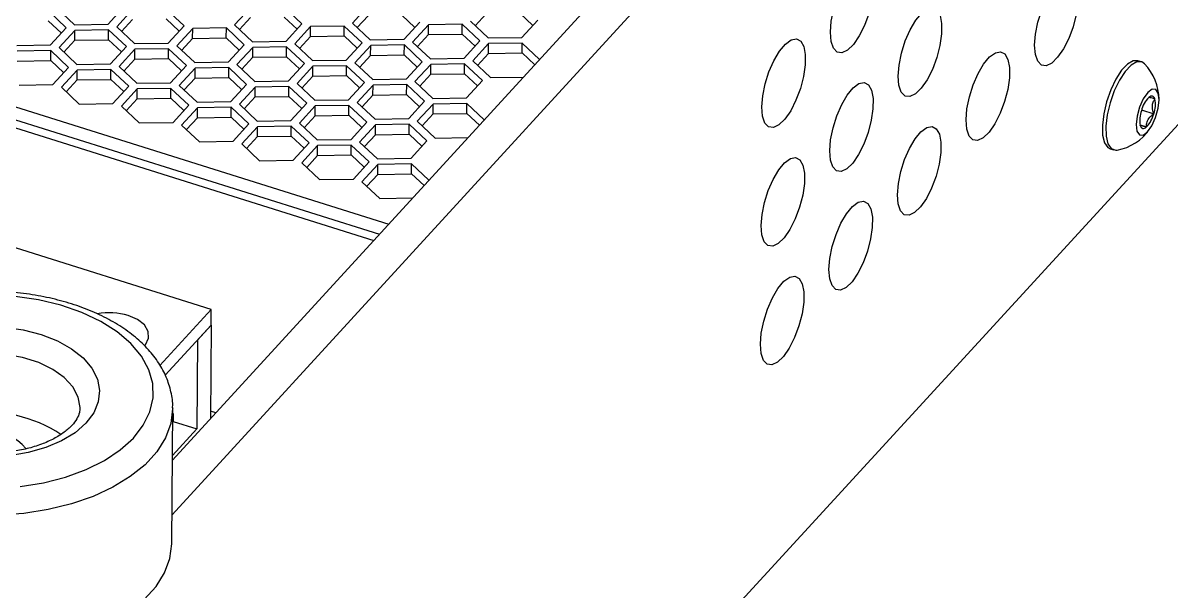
# Model space of a CAD drawing. Header units: millimetres. Extents: x -11 to 295, y 0 to 216.
# Drawn here: x 169.97 to 209.31, y 75.38 to 94.84 of the extents above; entities that cross this region are included whole.
import ezdxf

# ---------------------------------------------------------------- set-up
doc = ezdxf.new("R2010")
doc.units = ezdxf.units.MM

msp = doc.modelspace()

# ---------------------------------------------------------------- linework, layer by layer
at = {"color": 7, "linetype": 'Continuous', "lineweight": 25}
for p, q in [((175.079, 77.995), (240.735, 149.6)), ((175.091, 79.865), (238.808, 149.357)), ((244.087, 129.034), (171.274, 49.623)), ((151.593, 97.214), (182.188, 87.606)), ((151.397, 97.001), (181.993, 87.393)), ((171.455, 94.679), (170.843, 95.252)), ((171.125, 95.353), (171.737, 94.78)), ((172.891, 94.798), (173.433, 95.39)), ((173.728, 95.297), (173.185, 94.706)), ((175.493, 94.743), (174.882, 95.316)), ((177.767, 95.362), (177.224, 94.771)), ((179.532, 94.808), (178.921, 95.381)), ((181.805, 95.427), (181.262, 94.835)), ((170.841, 94.913), (171.287, 94.495)), ((173.351, 94.55), (173.726, 94.959)), ((174.88, 94.977), (175.325, 94.56)), ((177.39, 94.615), (177.765, 95.024)), ((178.919, 95.042), (179.364, 94.625)), ((178.99, 94.216), (179.532, 94.808)), ((181.262, 94.835), (181.874, 94.262)), ((181.428, 94.68), (181.803, 95.088)), ((182.957, 95.107), (183.402, 94.689)), ((183.028, 94.281), (183.57, 94.872)), ((185.301, 94.9), (185.913, 94.327)), ((185.467, 94.745), (185.842, 95.153)), ((186.996, 95.172), (187.441, 94.754)), ((187.067, 94.346), (187.609, 94.937)), ((170.912, 94.087), (171.455, 94.679)), ((171.749, 94.586), (171.207, 93.995)), ((171.737, 94.78), (172.891, 94.798)), ((171.747, 94.248), (171.749, 94.586)), ((172.903, 94.605), (171.749, 94.586)), ((172.901, 94.266), (172.903, 94.605)), ((173.515, 94.032), (172.903, 94.605)), ((173.185, 94.706), (173.797, 94.133)), ((174.951, 94.151), (175.493, 94.743)), ((175.787, 94.651), (175.245, 94.059)), ((175.785, 94.312), (175.787, 94.651)), ((176.941, 94.669), (175.787, 94.651)), ((176.939, 94.33), (176.941, 94.669)), ((177.553, 94.096), (176.941, 94.669)), ((177.224, 94.771), (177.836, 94.198)), ((179.826, 94.716), (179.284, 94.124)), ((179.824, 94.377), (179.826, 94.716)), ((180.98, 94.734), (179.826, 94.716)), ((180.978, 94.396), (180.98, 94.734)), ((181.592, 94.161), (180.98, 94.734)), ((183.865, 94.78), (183.322, 94.188)), ((183.488, 94.033), (183.863, 94.441)), ((183.863, 94.441), (183.865, 94.78)), ((183.863, 94.441), (185.017, 94.46)), ((185.019, 94.798), (183.865, 94.78)), ((185.017, 94.46), (185.019, 94.798)), ((185.017, 94.46), (185.462, 94.042)), ((185.63, 94.225), (185.019, 94.798)), ((169.758, 94.069), (170.912, 94.087)), ((171.373, 93.839), (171.747, 94.248)), ((171.747, 94.248), (172.901, 94.266)), ((172.901, 94.266), (173.347, 93.849)), ((172.972, 93.44), (173.515, 94.032)), ((173.797, 94.133), (174.951, 94.151)), ((175.245, 94.059), (175.857, 93.486)), ((175.411, 93.904), (175.785, 94.312)), ((175.785, 94.312), (176.939, 94.33)), ((176.939, 94.33), (177.385, 93.913)), ((177.011, 93.505), (177.553, 94.096)), ((177.836, 94.198), (178.99, 94.216)), ((179.001, 94.022), (177.847, 94.004)), ((178.999, 93.684), (179.001, 94.022)), ((179.613, 93.449), (179.001, 94.022)), ((179.284, 94.124), (179.896, 93.551)), ((179.45, 93.969), (179.824, 94.377)), ((179.824, 94.377), (180.978, 94.396)), ((180.978, 94.396), (181.424, 93.978)), ((181.05, 93.57), (181.592, 94.161)), ((181.886, 94.069), (181.344, 93.477)), ((181.874, 94.262), (183.028, 94.281)), ((181.884, 93.73), (181.886, 94.069)), ((183.04, 94.087), (181.886, 94.069)), ((183.038, 93.749), (183.04, 94.087)), ((183.652, 93.514), (183.04, 94.087)), ((183.322, 94.188), (183.934, 93.615)), ((185.088, 93.634), (185.63, 94.225)), ((185.925, 94.133), (185.382, 93.541)), ((185.913, 94.327), (187.067, 94.346)), ((185.922, 93.794), (185.925, 94.133)), ((187.079, 94.152), (185.925, 94.133)), ((187.076, 93.813), (187.079, 94.152)), ((187.676, 93.592), (187.079, 94.152)), ((170.924, 93.893), (169.77, 93.874)), ((170.922, 93.554), (170.924, 93.893)), ((171.536, 93.32), (170.924, 93.893)), ((171.207, 93.995), (171.818, 93.422)), ((173.809, 93.939), (173.267, 93.348)), ((173.807, 93.601), (173.809, 93.939)), ((174.963, 93.958), (173.809, 93.939)), ((174.961, 93.619), (174.963, 93.958)), ((175.575, 93.385), (174.963, 93.958)), ((177.847, 94.004), (177.305, 93.412)), ((177.471, 93.257), (177.845, 93.665)), ((177.845, 93.665), (177.847, 94.004)), ((177.845, 93.665), (178.999, 93.684)), ((178.999, 93.684), (179.445, 93.266)), ((181.51, 93.322), (181.884, 93.73)), ((181.884, 93.73), (183.038, 93.749)), ((183.038, 93.749), (183.484, 93.331)), ((183.934, 93.615), (185.088, 93.634)), ((185.548, 93.386), (185.922, 93.794)), ((185.922, 93.794), (187.076, 93.813)), ((187.076, 93.813), (187.508, 93.408)), ((169.768, 93.536), (170.922, 93.554)), ((170.922, 93.554), (171.368, 93.137)), ((170.993, 92.728), (171.536, 93.32)), ((171.818, 93.422), (172.972, 93.44)), ((172.984, 93.246), (171.83, 93.228)), ((172.982, 92.907), (172.984, 93.246)), ((173.595, 92.673), (172.984, 93.246)), ((173.267, 93.348), (173.878, 92.775)), ((173.432, 93.192), (173.807, 93.601)), ((173.807, 93.601), (174.961, 93.619)), ((174.961, 93.619), (175.407, 93.202)), ((175.032, 92.793), (175.575, 93.385)), ((175.869, 93.293), (175.326, 92.701)), ((175.857, 93.486), (177.011, 93.505)), ((175.867, 92.954), (175.869, 93.293)), ((177.023, 93.311), (175.869, 93.293)), ((177.021, 92.973), (177.023, 93.311)), ((177.634, 92.738), (177.023, 93.311)), ((177.305, 93.412), (177.916, 92.839)), ((179.07, 92.858), (179.613, 93.449)), ((179.907, 93.357), (179.365, 92.765)), ((179.896, 93.551), (181.05, 93.57)), ((179.905, 93.018), (179.907, 93.357)), ((181.061, 93.375), (179.907, 93.357)), ((181.059, 93.037), (181.061, 93.375)), ((181.673, 92.802), (181.061, 93.375)), ((181.344, 93.477), (181.955, 92.904)), ((183.109, 92.923), (183.652, 93.514)), ((183.946, 93.422), (183.404, 92.83)), ((183.944, 93.083), (183.946, 93.422)), ((185.1, 93.441), (183.946, 93.422)), ((185.098, 93.102), (185.1, 93.441)), ((185.712, 92.868), (185.1, 93.441)), ((185.382, 93.541), (185.994, 92.968)), ((208.293, 93.51), (208.171, 93.548)), ((171.83, 93.228), (171.287, 92.636)), ((171.453, 92.481), (171.828, 92.889)), ((171.828, 92.889), (171.83, 93.228)), ((171.828, 92.889), (172.982, 92.907)), ((172.982, 92.907), (173.427, 92.49)), ((175.492, 92.546), (175.867, 92.954)), ((175.867, 92.954), (177.021, 92.973)), ((177.021, 92.973), (177.466, 92.555)), ((177.916, 92.839), (179.07, 92.858)), ((179.531, 92.61), (179.905, 93.018)), ((179.905, 93.018), (181.059, 93.037)), ((181.059, 93.037), (181.505, 92.619)), ((181.955, 92.904), (183.109, 92.923)), ((183.57, 92.675), (183.944, 93.083)), ((183.944, 93.083), (185.098, 93.102)), ((185.098, 93.102), (185.544, 92.684)), ((185.169, 92.276), (185.712, 92.868)), ((185.994, 92.968), (187.122, 92.987)), ((169.839, 92.71), (170.993, 92.728)), ((171.287, 92.636), (171.899, 92.063)), ((173.053, 92.082), (173.595, 92.673)), ((173.89, 92.581), (173.347, 91.989)), ((173.878, 92.775), (175.032, 92.793)), ((173.888, 92.242), (173.89, 92.581)), ((175.044, 92.599), (173.89, 92.581)), ((175.042, 92.261), (175.044, 92.599)), ((175.655, 92.026), (175.044, 92.599)), ((175.326, 92.701), (175.938, 92.128)), ((177.092, 92.147), (177.634, 92.738)), ((177.929, 92.646), (177.386, 92.054)), ((177.927, 92.307), (177.929, 92.646)), ((179.083, 92.664), (177.929, 92.646)), ((179.081, 92.326), (179.083, 92.664)), ((179.694, 92.091), (179.083, 92.664)), ((179.365, 92.765), (179.976, 92.192)), ((181.13, 92.211), (181.673, 92.802)), ((181.967, 92.71), (181.424, 92.118)), ((181.965, 92.371), (181.967, 92.71)), ((183.121, 92.729), (181.967, 92.71)), ((183.119, 92.39), (183.121, 92.729)), ((183.732, 92.156), (183.121, 92.729)), ((183.404, 92.83), (184.015, 92.257)), ((171.899, 92.063), (173.053, 92.082)), ((173.513, 91.834), (173.888, 92.242)), ((173.888, 92.242), (175.042, 92.261)), ((175.042, 92.261), (175.487, 91.843)), ((175.938, 92.128), (177.092, 92.147)), ((177.386, 92.054), (177.998, 91.481)), ((177.552, 91.899), (177.927, 92.307)), ((177.927, 92.307), (179.081, 92.326)), ((179.081, 92.326), (179.526, 91.908)), ((179.152, 91.5), (179.694, 92.091)), ((179.976, 92.192), (181.13, 92.211)), ((181.424, 92.118), (182.036, 91.545)), ((181.59, 91.963), (181.965, 92.371)), ((181.965, 92.371), (183.119, 92.39)), ((183.119, 92.39), (183.564, 91.972)), ((183.19, 91.564), (183.732, 92.156)), ((184.027, 92.063), (183.484, 91.472)), ((184.015, 92.257), (185.169, 92.276)), ((184.025, 91.725), (184.027, 92.063)), ((185.181, 92.082), (184.027, 92.063)), ((185.179, 91.743), (185.181, 92.082)), ((185.778, 91.522), (185.181, 92.082)), ((173.347, 91.989), (173.959, 91.416)), ((175.113, 91.435), (175.655, 92.026)), ((175.949, 91.934), (175.407, 91.342)), ((175.947, 91.595), (175.949, 91.934)), ((177.103, 91.953), (175.949, 91.934)), ((177.101, 91.614), (177.103, 91.953)), ((177.715, 91.38), (177.103, 91.953)), ((179.988, 91.999), (179.446, 91.407)), ((179.612, 91.252), (179.986, 91.66)), ((179.986, 91.66), (179.988, 91.999)), ((179.986, 91.66), (181.14, 91.679)), ((181.142, 92.018), (179.988, 91.999)), ((181.14, 91.679), (181.142, 92.018)), ((181.14, 91.679), (181.586, 91.261)), ((181.754, 91.445), (181.142, 92.018)), ((183.65, 91.316), (184.025, 91.725)), ((184.025, 91.725), (185.179, 91.743)), ((185.179, 91.743), (185.61, 91.339)), ((208.302, 91.863), (208.719, 91.732)), ((173.959, 91.416), (175.113, 91.435)), ((175.407, 91.342), (176.019, 90.769)), ((175.573, 91.187), (175.947, 91.595)), ((175.947, 91.595), (177.101, 91.614)), ((177.101, 91.614), (177.547, 91.196)), ((177.173, 90.788), (177.715, 91.38)), ((178.009, 91.287), (177.467, 90.696)), ((177.998, 91.481), (179.152, 91.5)), ((178.007, 90.948), (178.009, 91.287)), ((179.163, 91.306), (178.009, 91.287)), ((179.161, 90.967), (179.163, 91.306)), ((179.775, 90.733), (179.163, 91.306)), ((179.446, 91.407), (180.058, 90.834)), ((181.212, 90.853), (181.754, 91.445)), ((182.048, 91.352), (181.506, 90.761)), ((182.036, 91.545), (183.19, 91.564)), ((182.046, 91.013), (182.048, 91.352)), ((183.202, 91.371), (182.048, 91.352)), ((183.2, 91.032), (183.202, 91.371)), ((183.814, 90.798), (183.202, 91.371)), ((183.484, 91.472), (184.096, 90.899)), ((208.249, 91.348), (208.467, 91.279)), ((177.633, 90.54), (178.007, 90.948)), ((178.007, 90.948), (179.161, 90.967)), ((179.161, 90.967), (179.607, 90.549)), ((181.672, 90.605), (182.046, 91.013)), ((182.046, 91.013), (183.2, 91.032)), ((183.2, 91.032), (183.646, 90.614)), ((184.096, 90.899), (185.224, 90.917)), ((176.019, 90.769), (177.173, 90.788)), ((177.467, 90.696), (178.078, 90.123)), ((179.232, 90.141), (179.775, 90.733)), ((180.069, 90.64), (179.527, 90.049)), ((180.058, 90.834), (181.212, 90.853)), ((180.067, 90.302), (180.069, 90.64)), ((181.223, 90.659), (180.069, 90.64)), ((181.221, 90.32), (181.223, 90.659)), ((181.835, 90.086), (181.223, 90.659)), ((181.506, 90.761), (182.117, 90.188)), ((183.271, 90.206), (183.814, 90.798)), ((207.222, 90.527), (207.344, 90.489)), ((176.422, 85.028), (159.355, 90.388)), ((178.078, 90.123), (179.232, 90.141)), ((179.693, 89.893), (180.067, 90.302)), ((180.067, 90.302), (181.221, 90.32)), ((181.221, 90.32), (181.667, 89.903)), ((181.292, 89.494), (181.835, 90.086)), ((182.117, 90.188), (183.271, 90.206)), ((179.527, 90.049), (180.138, 89.476)), ((182.129, 89.993), (181.586, 89.402)), ((182.127, 89.655), (182.129, 89.993)), ((183.283, 90.012), (182.129, 89.993)), ((183.281, 89.673), (183.283, 90.012)), ((183.881, 89.452), (183.283, 90.012)), ((180.138, 89.476), (181.292, 89.494)), ((181.586, 89.402), (182.198, 88.829)), ((181.752, 89.246), (182.127, 89.655)), ((182.127, 89.655), (183.281, 89.673)), ((183.281, 89.673), (183.713, 89.269)), ((182.198, 88.829), (183.326, 88.847)), ((174.666, 83.113), (176.422, 85.028)), ((176.419, 84.487), (176.422, 85.028)), ((174.847, 82.773), (176.419, 84.487)), ((175.949, 83.974), (176.419, 84.487)), ((176.419, 84.487), (176.399, 81.292)), ((175.949, 83.974), (175.93, 80.94)), ((175.073, 77.016), (175.102, 81.635)), ((175.1, 81.441), (175.123, 81.465)), ((175.123, 81.465), (175.101, 81.472)), ((175.123, 81.465), (175.121, 81.194)), ((175.099, 81.17), (175.121, 81.194)), ((175.121, 81.194), (175.93, 80.94)), ((175.092, 80.025), (175.93, 80.94))]:
    msp.add_line(p, q, dxfattribs=at)
at = {"color": 8, "linetype": 'Continuous', "lineweight": 25}
for p, q in [((152.303, 97.439), (182.507, 87.954)), ((176.579, 81.488), (176.4, 81.544))]:
    msp.add_line(p, q, dxfattribs=at)
at = {"color": 7, "linetype": 'Continuous', "lineweight": 25, "flags": 128}
for points in [[(197.664, 94.207), (197.639, 94.525), (197.669, 94.903), (197.751, 95.313), (197.881, 95.726), (198.048, 96.109), (198.241, 96.436), (198.443, 96.681), (198.642, 96.826), (198.821, 96.861), (198.968, 96.783), (199.072, 96.598), (199.124, 96.319), (199.122, 95.968), (199.065, 95.57), (198.958, 95.155), (198.808, 94.753), (198.627, 94.394), (198.428, 94.106), (198.225, 93.909), (198.034, 93.818), (197.87, 93.84), (197.743, 93.973), (197.664, 94.207)], [(204.661, 93.763), (204.635, 94.081), (204.665, 94.46), (204.748, 94.87), (204.878, 95.283), (205.045, 95.666), (205.237, 95.993), (205.44, 96.238), (205.638, 96.383), (205.818, 96.418), (205.965, 96.34), (206.068, 96.155), (206.121, 95.876), (206.119, 95.525), (206.062, 95.127), (205.955, 94.711), (205.805, 94.31), (205.623, 93.951), (205.424, 93.663), (205.222, 93.466), (205.031, 93.375), (204.866, 93.397), (204.74, 93.529), (204.661, 93.763)], [(199.988, 92.704), (199.963, 93.022), (199.992, 93.4), (200.075, 93.811), (200.205, 94.223), (200.372, 94.607), (200.564, 94.933), (200.767, 95.178), (200.966, 95.324), (201.145, 95.359), (201.292, 95.281), (201.396, 95.096), (201.448, 94.817), (201.446, 94.466), (201.389, 94.067), (201.282, 93.652), (201.132, 93.25), (200.951, 92.892), (200.751, 92.604), (200.549, 92.407), (200.358, 92.316), (200.194, 92.337), (200.067, 92.47), (199.988, 92.704)], [(195.315, 91.645), (195.29, 91.963), (195.32, 92.341), (195.403, 92.752), (195.532, 93.164), (195.7, 93.548), (195.892, 93.874), (196.094, 94.119), (196.293, 94.265), (196.472, 94.3), (196.619, 94.222), (196.723, 94.036), (196.776, 93.758), (196.773, 93.406), (196.717, 93.008), (196.609, 92.593), (196.459, 92.191), (196.278, 91.833), (196.079, 91.544), (195.876, 91.347), (195.686, 91.256), (195.521, 91.278), (195.394, 91.411), (195.315, 91.645)], [(202.312, 91.202), (202.287, 91.52), (202.316, 91.898), (202.399, 92.309), (202.529, 92.721), (202.696, 93.105), (202.888, 93.431), (203.091, 93.676), (203.29, 93.821), (203.469, 93.856), (203.616, 93.778), (203.72, 93.593), (203.772, 93.315), (203.77, 92.963), (203.713, 92.565), (203.606, 92.15), (203.456, 91.748), (203.275, 91.39), (203.075, 91.101), (202.873, 90.904), (202.682, 90.813), (202.518, 90.835), (202.391, 90.968), (202.312, 91.202)], [(208.171, 93.548), (208.012, 93.545), (207.819, 93.434), (207.617, 93.22), (207.42, 92.917)], [(208.398, 93.443), (208.304, 93.506), (208.134, 93.507), (207.94, 93.396), (207.738, 93.181), (207.541, 92.879)], [(207.42, 92.917), (207.244, 92.55), (207.102, 92.144), (207.003, 91.731), (206.956, 91.34), (206.964, 91.001), (207.027, 90.739), (207.139, 90.574), (207.222, 90.527)], [(207.541, 92.879), (207.365, 92.512), (207.223, 92.106), (207.125, 91.693), (207.078, 91.302), (207.086, 90.963), (207.148, 90.701), (207.26, 90.535), (207.414, 90.478), (207.468, 90.483)], [(197.639, 90.143), (197.614, 90.461), (197.644, 90.839), (197.727, 91.249), (197.856, 91.662), (198.024, 92.045), (198.216, 92.372), (198.418, 92.617), (198.617, 92.762), (198.796, 92.797), (198.943, 92.719), (199.047, 92.534), (199.099, 92.255), (199.097, 91.904), (199.04, 91.506), (198.933, 91.09), (198.783, 90.689), (198.602, 90.33), (198.403, 90.042), (198.2, 89.845), (198.01, 89.754), (197.845, 89.776), (197.718, 89.909), (197.639, 90.143)], [(208.51, 92.461), (208.36, 92.246), (208.232, 91.961), (208.146, 91.649), (208.115, 91.357), (208.143, 91.13), (208.226, 91.003), (208.352, 90.994), (208.501, 91.106), (208.652, 91.32), (208.78, 91.606), (208.866, 91.918), (208.897, 92.21), (208.869, 92.437), (208.786, 92.564), (208.66, 92.573), (208.51, 92.461)], [(208.758, 92.236), (208.742, 92.274), (208.723, 92.304), (208.7, 92.324), (208.674, 92.336), (208.644, 92.338), (208.613, 92.33), (208.579, 92.313), (208.544, 92.288)], [(199.963, 88.64), (199.938, 88.958), (199.968, 89.336), (200.05, 89.747), (200.18, 90.159), (200.347, 90.543), (200.54, 90.869), (200.742, 91.114), (200.941, 91.26), (201.12, 91.295), (201.267, 91.217), (201.371, 91.031), (201.423, 90.753), (201.421, 90.401), (201.364, 90.003), (201.257, 89.588), (201.107, 89.186), (200.926, 88.828), (200.727, 88.54), (200.524, 88.343), (200.333, 88.252), (200.169, 88.273), (200.042, 88.406), (199.963, 88.64)], [(208.254, 91.331), (208.27, 91.293), (208.289, 91.263), (208.312, 91.243), (208.338, 91.231), (208.368, 91.229), (208.399, 91.237), (208.433, 91.253), (208.467, 91.279)], [(195.291, 87.581), (195.265, 87.899), (195.295, 88.277), (195.378, 88.688), (195.508, 89.1), (195.675, 89.484), (195.867, 89.81), (196.07, 90.055), (196.268, 90.2), (196.447, 90.235), (196.594, 90.157), (196.698, 89.972), (196.751, 89.694), (196.749, 89.342), (196.692, 88.944), (196.584, 88.529), (196.434, 88.127), (196.253, 87.769), (196.054, 87.48), (195.851, 87.283), (195.661, 87.192), (195.496, 87.214), (195.37, 87.347), (195.291, 87.581)], [(197.615, 86.078), (197.589, 86.396), (197.619, 86.775), (197.702, 87.185), (197.831, 87.598), (197.999, 87.981), (198.191, 88.308), (198.394, 88.553), (198.592, 88.698), (198.771, 88.733), (198.918, 88.655), (199.022, 88.47), (199.075, 88.191), (199.072, 87.84), (199.016, 87.442), (198.908, 87.026), (198.758, 86.625), (198.577, 86.266), (198.378, 85.978), (198.175, 85.781), (197.985, 85.69), (197.82, 85.712), (197.693, 85.844), (197.615, 86.078)], [(195.266, 83.517), (195.24, 83.835), (195.27, 84.213), (195.353, 84.624), (195.483, 85.036), (195.65, 85.42), (195.842, 85.746), (196.045, 85.991), (196.243, 86.136), (196.422, 86.171), (196.569, 86.093), (196.673, 85.908), (196.726, 85.63), (196.724, 85.278), (196.667, 84.88), (196.559, 84.465), (196.41, 84.063), (196.228, 83.705), (196.029, 83.416), (195.826, 83.219), (195.636, 83.128), (195.471, 83.15), (195.345, 83.283), (195.266, 83.517)], [(169.874, 78.966), (170.673, 79.092), (171.432, 79.285), (172.133, 79.54), (172.763, 79.852), (173.307, 80.215), (173.754, 80.62), (174.094, 81.06), (174.321, 81.524), (174.429, 82.003), (174.416, 82.486), (174.282, 82.963), (174.031, 83.425), (173.667, 83.861), (173.199, 84.262), (172.635, 84.619), (171.989, 84.925), (171.275, 85.173), (170.506, 85.358), (169.7, 85.476)], [(174.14, 83.781), (174.173, 83.821), (174.277, 84.044), (174.263, 84.275), (174.133, 84.495), (173.898, 84.682), (173.579, 84.821)], [(169.332, 84.426), (169.983, 84.331), (170.596, 84.172), (171.154, 83.954), (171.639, 83.683), (172.035, 83.367), (172.333, 83.016), (172.521, 82.641), (172.596, 82.253), (172.553, 81.864), (172.395, 81.486), (172.126, 81.129), (171.755, 80.806), (171.293, 80.526), (170.754, 80.297), (170.154, 80.126)], [(170.154, 80.126), (169.511, 80.019)], [(174.127, 75.09), (174.531, 75.535), (174.826, 76.008), (175.008, 76.501), (175.073, 77.004), (175.073, 77.016)]]:
    msp.add_lwpolyline(points, dxfattribs=at)
at = {"color": 8, "linetype": 'Continuous', "lineweight": 25, "flags": 128}
for points in [[(171.927, 81.653), (171.927, 81.665), (171.864, 82.026), (171.683, 82.373), (171.388, 82.694), (170.992, 82.975), (170.511, 83.207), (169.961, 83.379), (169.365, 83.486), (168.746, 83.523), (168.126, 83.49), (167.531, 83.386), (166.983, 83.217), (166.502, 82.988), (166.108, 82.709), (165.816, 82.39), (165.637, 82.044), (165.577, 81.693)], [(170.002, 78.042), (169.143, 77.98), (168.276, 77.987), (167.418, 78.063), (166.585, 78.206), (165.793, 78.413), (165.055, 78.681), (164.387, 79.005), (163.799, 79.379), (163.304, 79.795), (162.911, 80.247), (162.626, 80.725), (162.455, 81.22), (162.402, 81.642)], [(175.102, 81.657), (175.101, 81.624), (175.037, 81.12), (174.855, 80.628), (174.559, 80.154), (174.155, 79.709), (173.65, 79.301), (173.055, 78.936), (172.379, 78.623), (171.635, 78.367), (170.838, 78.172), (170.002, 78.042)]]:
    msp.add_lwpolyline(points, dxfattribs=at)
at = {"color": 7, "linetype": 'Continuous', "lineweight": 25}
for centre, radius, start, end in [((207.135, 92.214), 1.762, 0.3407, 44.2462), ((209.281, 91.582), 1.02, 136.2106, 165.6165), ((207.827, 92.054), 0.948, 340.174, 11.0932), ((209.185, 91.513), 0.948, 160.1733, 191.0928), ((207.731, 91.985), 1.02, 316.2111, 345.6148), ((207.135, 92.214), 1.762, 280.887, 324.7925), ((172.942, 82.706), 2.209, 73.2346, 101.0823), ((168.778, 77.031), 4.47, 56.1246, 98.5483), ((168.736, 79.118), 1.762, 40.6248, 138.7467)]:
    msp.add_arc(centre, radius, start, end, dxfattribs=at)
for points, knots in [([(208.758, 92.236), (208.728, 92.244), (208.675, 92.259), (208.606, 92.278), (208.565, 92.287), (208.549, 92.29)], [0, 0, 0, 0, 0.424348, 0.768822, 1, 1, 1, 1]), ([(208.719, 91.732), (208.706, 91.771), (208.679, 91.85), (208.662, 91.985), (208.687, 92.122), (208.736, 92.202), (208.758, 92.236)], [0, 0, 0, 0, 0.23511, 0.468856, 0.771623, 1, 1, 1, 1]), ([(208.467, 91.279), (208.468, 91.31), (208.471, 91.396), (208.52, 91.542), (208.621, 91.657), (208.695, 91.714), (208.719, 91.732)], [0, 0, 0, 0, 0.167519, 0.480921, 0.831832, 1, 1, 1, 1]), ([(208.254, 91.331), (208.254, 91.332), (208.256, 91.342), (208.312, 91.311), (208.367, 91.312), (208.433, 91.291), (208.467, 91.279)], [0, 0, 0, 0, 0.013921, 0.130586, 0.534152, 1, 1, 1, 1]), ([(175.1, 81.661), (175.1, 81.668), (175.117, 81.849), (175.052, 82.208), (174.898, 82.718), (174.632, 83.206), (174.274, 83.667), (173.822, 84.094), (173.284, 84.482), (172.669, 84.822), (171.989, 85.109), (171.257, 85.339), (170.486, 85.509), (169.688, 85.616), (168.875, 85.661), (168.061, 85.642), (167.257, 85.559), (166.477, 85.414), (165.731, 85.208), (165.032, 84.942), (164.39, 84.619), (163.817, 84.24), (163.324, 83.809), (162.925, 83.333), (162.629, 82.821), (162.456, 82.288), (162.387, 81.884), (162.408, 81.667), (162.412, 81.627)], [0, 0, 0, 0, 0.001232, 0.032948, 0.064943, 0.098055, 0.133086, 0.170568, 0.210674, 0.253263, 0.298007, 0.344512, 0.392399, 0.441248, 0.490613, 0.540031, 0.589033, 0.637169, 0.684048, 0.729344, 0.77282, 0.814343, 0.853844, 0.891296, 0.926762, 0.960445, 0.992799, 1, 1, 1, 1]), ([(171.918, 81.653), (171.917, 81.6), (171.914, 81.469), (171.816, 81.264), (171.643, 81.033), (171.376, 80.802), (171.022, 80.584), (170.593, 80.396), (170.112, 80.25), (169.716, 80.175), (169.39, 80.133), (169.044, 80.103), (168.559, 80.097), (167.989, 80.146), (167.445, 80.249), (166.948, 80.399), (166.513, 80.588), (166.156, 80.806), (165.884, 81.037), (165.702, 81.268), (165.596, 81.48), (165.586, 81.615), (165.582, 81.672)], [0, 0, 0, 0, 0.020766, 0.051309, 0.087359, 0.134833, 0.189615, 0.251394, 0.319225, 0.388136, 0.410075, 0.449114, 0.525532, 0.60147, 0.674845, 0.743747, 0.806473, 0.861645, 0.908399, 0.946626, 0.977563, 1, 1, 1, 1])]:
    msp.add_open_spline(points, degree=3, knots=knots, dxfattribs=at)

doc.saveas('drawing.dxf')
